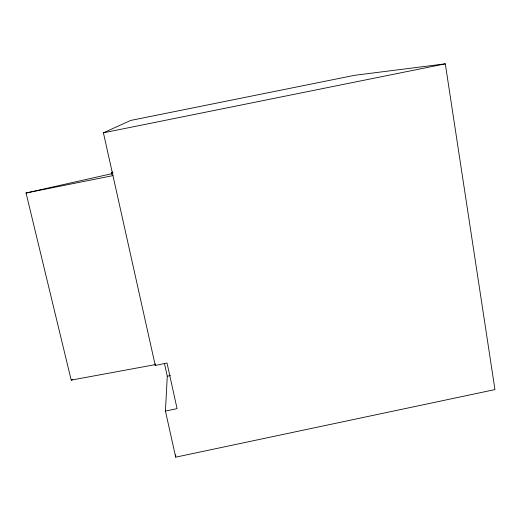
<?xml version="1.0" encoding="UTF-8"?>
<svg xmlns="http://www.w3.org/2000/svg" width="521" height="521" viewBox="0 0 521 521"><rect width="100%" height="100%" fill="white"/><g stroke="black" fill="none" stroke-linecap="round" stroke-linejoin="round"><path stroke-width="0.78" d="M175.714 457.164L165.437 411.069L177.062 408.627L167.007 363.007L155.271 365.455L103.412 132.809L130.66 120.442L354.593 75.311L445.305 63.836L494.95 389.584L175.714 457.164L175.753 454.729M165.437 411.069L167.274 376.208L164.499 363.651M155.271 365.455L155.427 363.873M111.794 174.581L111.442 172.992L112.516 171.839M112.816 173.46L26.05 192.998L71.195 380.115L72.751 379.646M167.274 376.208L170.452 375.543M111.442 172.992L113.037 172.666M103.412 132.809L445.305 63.836M26.05 192.998L112.998 175.61M71.195 380.115L155.473 364.589"/></g></svg>
